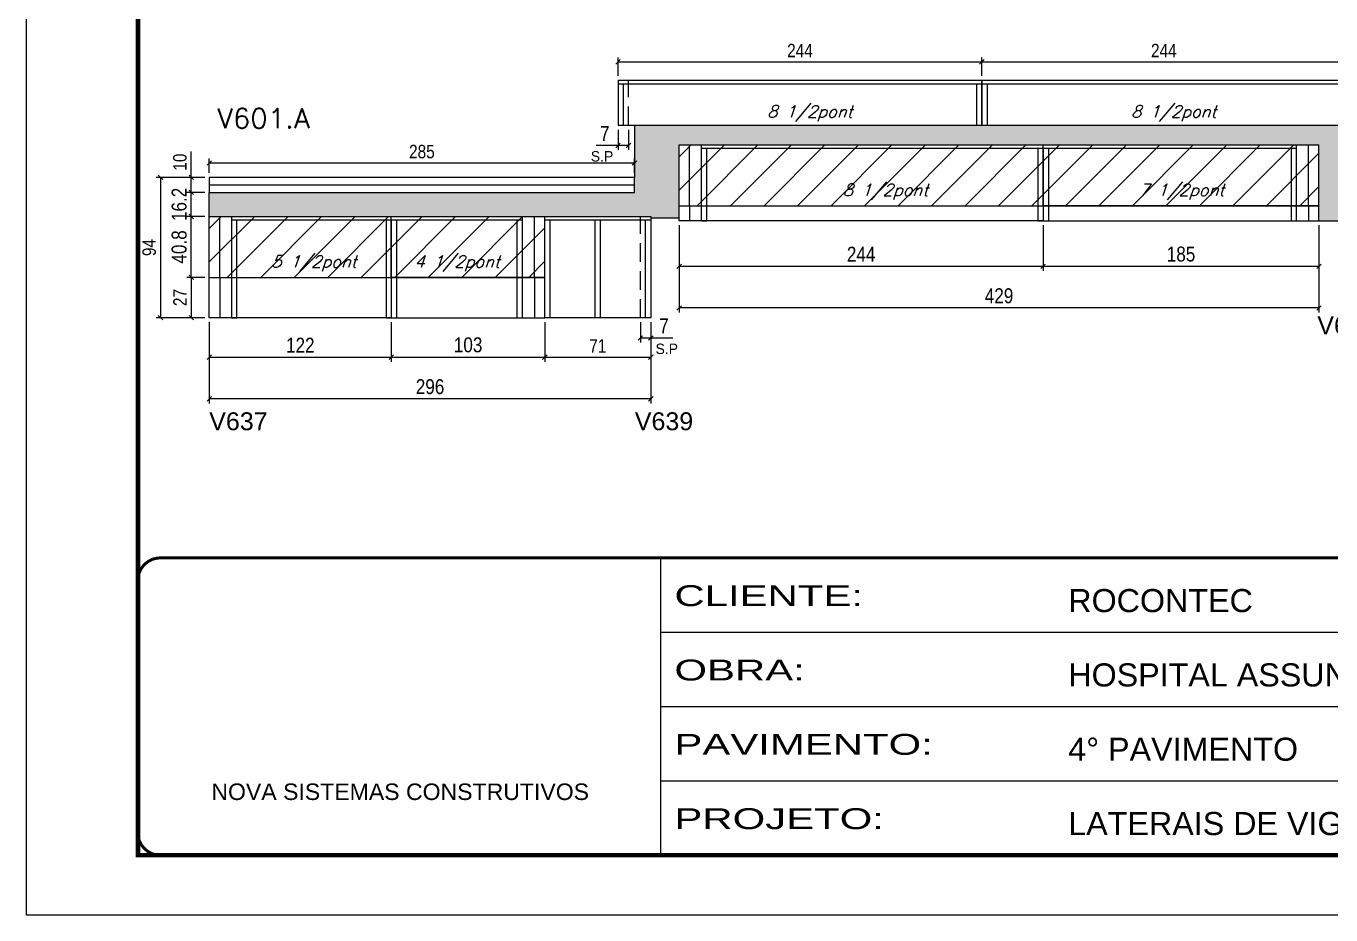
# Model space of a CAD drawing. Extents: x -20960 to -5926, y -2106 to 21915.
# Drawn here: x -10608 to -9734, y 19717 to 20313 of the extents above; entities that cross this region are included whole.
import ezdxf

# ---------------------------------------------------------------- set-up
doc = ezdxf.new("R2010")
doc.units = 0
for name, pattern in [('CONTINUO', [0]), ('DASHED', [0.75, 0.5, -0.25]), ('HIDDEN', [0.375, 0.25, -0.125])]:
    doc.linetypes.add(name, pattern=pattern)
for name, color, linetype in [('5', 5, 'Continuous'), ('COTA', 241, 'Continuous'), ('Painéis', 200, 'Continuous'), ('Reaproveitamento', 251, 'Continuous'), ('SARR_2.2x7', 40, 'Continuous'), ('SARR_3.5x7', 81, 'Continuous'), ('SARR_EDITAR', 141, 'Continuous'), ('texto', 7, 'Continuous')]:
    doc.layers.add(name, color=color, linetype=linetype)
for name, color, linetype, lineweight in [('Folhas', 255, 'Continuous', 9), ('SARRAFO DE PRESSAO', 251, 'DASHED', 9), ('Texto Seção', 7, 'Continuous', 15)]:
    doc.layers.add(name, color=color, linetype=linetype, lineweight=lineweight)
doc.styles.add('ARIAL', font='arial.ttf')
doc.styles.add('COTA TECNICA', font='techl___.ttf', dxfattribs={"height": 10})
doc.styles.add('COTA TECNICA-50', font='techl___.ttf', dxfattribs={"height": 9})
doc.styles.add('REGUA-120', font='ROMANS.shx', dxfattribs={"height": 15})
doc.styles.add('Romans', font='romans.shx')
doc.styles.add('ROMAS860', font='ROMAS860.SHX')
doc.styles.get("Standard").update_dxf_attribs({"font": 'arial.ttf'})
doc.styles.add('Tecnologia', font='')
doc.styles.get('Tecnologia').set_extended_font_data('Forgotten Futurist')
doc.dimstyles.new('COTA PAINEL-50', dxfattribs={"dimtxt": 9, "dimasz": 3, "dimexe": 3, "dimexo": 3, "dimgap": 3, "dimtad": 1, "dimdec": 1, "dimzin": 12, "dimdsep": 46, "dimtxsty": 'COTA TECNICA-50', "dimblk1": 'OBLIQUE', "dimblk2": 'OBLIQUE', "dimsah": 1, "dimcen": 0.9, "dimclrd": 4, "dimclre": 4, "dimclrt": 240, "dimadec": 1, "dimazin": 3, "dimtfac": 1, "dimtdec": 1, "dimtmove": 0, "dimatfit": 3, "dimfxl": 1, "dimtolj": 1, "dimtzin": 12, "dimarcsym": 0})
doc.dimstyles.new('PAINEL', dxfattribs={"dimtxt": 10, "dimasz": 3, "dimexe": 3, "dimexo": 3, "dimgap": 3, "dimtad": 1, "dimdec": 1, "dimzin": 12, "dimdsep": 46, "dimtxsty": 'COTA TECNICA', "dimblk1": 'OBLIQUE', "dimblk2": 'OBLIQUE', "dimsah": 1, "dimcen": 0.9, "dimclrd": 4, "dimclre": 4, "dimclrt": 240, "dimadec": 1, "dimazin": 3, "dimtfac": 1, "dimtdec": 1, "dimtmove": 0, "dimatfit": 3, "dimfxl": 1, "dimtolj": 1, "dimtzin": 12, "dimarcsym": 0})

# ---------------------------------------------------------------- blocks, each defined once
blk = doc.blocks.new('_Oblique')
at = {"color": 0, "linetype": 'ByBlock', "lineweight": -2}
blk.add_line((-0.5, -0.5), (0.5, 0.5), dxfattribs=at)
blk = doc.blocks.new('*D55')
at = {"layer": 'COTA', "color": 4, "lineweight": -2, "ltscale": 25, "transparency": 16777216}
for p, q in [((-10485.66, 20114.09), (-10485.66, 20087.59)), ((-10363.66, 20114.09), (-10363.66, 20087.59)), ((-10485.66, 20090.59), (-10363.66, 20090.59))]:
    blk.add_line(p, q, dxfattribs=at)
at = {"layer": 'Defpoints', "color": 0, "ltscale": 25, "transparency": 16777216}
for p in [(-10485.66, 20117.09), (-10363.66, 20117.09), (-10363.66, 20090.59)]:
    blk.add_point(p, dxfattribs=at)
at = {"layer": 'COTA', "color": 4, "lineweight": -2, "ltscale": 25, "transparency": 16777216, "xscale": 3, "yscale": 3, "zscale": 3, "rotation": 180}
blk.add_blockref('_Oblique', (-10485.66, 20090.59), dxfattribs=at)
at = {"layer": 'COTA', "color": 4, "lineweight": -2, "ltscale": 25, "transparency": 16777216, "xscale": 3, "yscale": 3, "zscale": 3}
blk.add_blockref('_Oblique', (-10363.66, 20090.59), dxfattribs=at)
at = {"layer": 'COTA', "color": 240, "ltscale": 25, "transparency": 16777216, "insert": (-10424.66, 20098.65), "char_height": 10, "attachment_point": 5, "style": 'COTA TECNICA'}
blk.add_mtext('\\A1;122', dxfattribs=at)
blk = doc.blocks.new('*D56')
at = {"layer": 'COTA', "color": 4, "lineweight": -2, "ltscale": 25, "transparency": 16777216}
for p, q in [((-10363.66, 20114.09), (-10363.66, 20087.59)), ((-10260.69, 20114.09), (-10260.69, 20087.59)), ((-10363.66, 20090.59), (-10260.69, 20090.59))]:
    blk.add_line(p, q, dxfattribs=at)
at = {"layer": 'Defpoints', "color": 0, "ltscale": 25, "transparency": 16777216}
for p in [(-10363.66, 20117.09), (-10260.69, 20117.09), (-10260.69, 20090.59)]:
    blk.add_point(p, dxfattribs=at)
at = {"layer": 'COTA', "color": 4, "lineweight": -2, "ltscale": 25, "transparency": 16777216, "xscale": 3, "yscale": 3, "zscale": 3, "rotation": 180}
blk.add_blockref('_Oblique', (-10363.66, 20090.59), dxfattribs=at)
at = {"layer": 'COTA', "color": 4, "lineweight": -2, "ltscale": 25, "transparency": 16777216, "xscale": 3, "yscale": 3, "zscale": 3}
blk.add_blockref('_Oblique', (-10260.69, 20090.59), dxfattribs=at)
at = {"layer": 'COTA', "color": 240, "ltscale": 25, "transparency": 16777216, "insert": (-10312.17, 20098.81), "char_height": 10, "attachment_point": 5, "style": 'COTA TECNICA'}
blk.add_mtext('\\A1;103', dxfattribs=at)
blk = doc.blocks.new('*D57')
at = {"layer": 'COTA', "color": 4, "lineweight": -2, "ltscale": 25, "transparency": 16777216}
for p, q in [((-10485.66, 20114.09), (-10485.66, 20059.66)), ((-10189.69, 20114.09), (-10189.69, 20059.66)), ((-10189.69, 20062.66), (-10485.66, 20062.66))]:
    blk.add_line(p, q, dxfattribs=at)
at = {"layer": 'Defpoints', "color": 0, "ltscale": 25, "transparency": 16777216}
for p in [(-10485.66, 20117.09), (-10189.69, 20117.09), (-10485.66, 20062.66)]:
    blk.add_point(p, dxfattribs=at)
at = {"layer": 'COTA', "color": 4, "lineweight": -2, "ltscale": 25, "transparency": 16777216, "xscale": 3, "yscale": 3, "zscale": 3, "rotation": 180}
blk.add_blockref('_Oblique', (-10485.66, 20062.66), dxfattribs=at)
at = {"layer": 'COTA', "color": 4, "lineweight": -2, "ltscale": 25, "transparency": 16777216, "xscale": 3, "yscale": 3, "zscale": 3}
blk.add_blockref('_Oblique', (-10189.69, 20062.66), dxfattribs=at)
at = {"layer": 'COTA', "color": 240, "ltscale": 25, "transparency": 16777216, "insert": (-10337.67, 20070.79), "char_height": 10, "attachment_point": 5, "style": 'COTA TECNICA'}
blk.add_mtext('\\A1;296', dxfattribs=at)
blk = doc.blocks.new('*D58')
at = {"layer": 'COTA', "color": 4, "lineweight": -2, "ltscale": 25, "transparency": 16777216}
for p, q in [((-10170.69, 20179.09), (-10170.69, 20148.53)), ((-9926.69, 20179.09), (-9926.69, 20148.53)), ((-10170.69, 20151.53), (-9926.69, 20151.53))]:
    blk.add_line(p, q, dxfattribs=at)
at = {"layer": 'Defpoints', "color": 0, "ltscale": 25, "transparency": 16777216}
for p in [(-10170.69, 20182.09), (-9926.69, 20182.09), (-9926.69, 20151.53)]:
    blk.add_point(p, dxfattribs=at)
at = {"layer": 'COTA', "color": 4, "lineweight": -2, "ltscale": 25, "transparency": 16777216, "xscale": 3, "yscale": 3, "zscale": 3, "rotation": 180}
blk.add_blockref('_Oblique', (-10170.69, 20151.53), dxfattribs=at)
at = {"layer": 'COTA', "color": 4, "lineweight": -2, "ltscale": 25, "transparency": 16777216, "xscale": 3, "yscale": 3, "zscale": 3}
blk.add_blockref('_Oblique', (-9926.69, 20151.53), dxfattribs=at)
at = {"layer": 'COTA', "color": 240, "ltscale": 25, "transparency": 16777216, "insert": (-10048.69, 20159.6), "char_height": 10, "attachment_point": 5, "style": 'COTA TECNICA'}
blk.add_mtext('\\A1;244', dxfattribs=at)
blk = doc.blocks.new('*D59')
at = {"layer": 'COTA', "color": 4, "lineweight": -2, "ltscale": 25, "transparency": 16777216}
for p, q in [((-9926.69, 20179.09), (-9926.69, 20148.53)), ((-9741.71, 20179.09), (-9741.71, 20148.53)), ((-9926.69, 20151.53), (-9741.71, 20151.53))]:
    blk.add_line(p, q, dxfattribs=at)
at = {"layer": 'Defpoints', "color": 0, "ltscale": 25, "transparency": 16777216}
for p in [(-9926.69, 20182.09), (-9741.71, 20182.09), (-9741.71, 20151.53)]:
    blk.add_point(p, dxfattribs=at)
at = {"layer": 'COTA', "color": 4, "lineweight": -2, "ltscale": 25, "transparency": 16777216, "xscale": 3, "yscale": 3, "zscale": 3, "rotation": 180}
blk.add_blockref('_Oblique', (-9926.69, 20151.53), dxfattribs=at)
at = {"layer": 'COTA', "color": 4, "lineweight": -2, "ltscale": 25, "transparency": 16777216, "xscale": 3, "yscale": 3, "zscale": 3}
blk.add_blockref('_Oblique', (-9741.71, 20151.53), dxfattribs=at)
at = {"layer": 'COTA', "color": 240, "ltscale": 25, "transparency": 16777216, "insert": (-9834.2, 20159.66), "char_height": 10, "attachment_point": 5, "style": 'COTA TECNICA'}
blk.add_mtext('\\A1;185', dxfattribs=at)
blk = doc.blocks.new('*D60')
at = {"layer": 'COTA', "color": 4, "lineweight": -2, "ltscale": 25, "transparency": 16777216}
for p, q in [((-10170.69, 20179.09), (-10170.69, 20120.6)), ((-9741.71, 20179.09), (-9741.71, 20120.6)), ((-9741.71, 20123.6), (-10170.69, 20123.6))]:
    blk.add_line(p, q, dxfattribs=at)
at = {"layer": 'Defpoints', "color": 0, "ltscale": 25, "transparency": 16777216}
for p in [(-10170.69, 20182.09), (-9741.71, 20182.09), (-10170.69, 20123.6)]:
    blk.add_point(p, dxfattribs=at)
at = {"layer": 'COTA', "color": 4, "lineweight": -2, "ltscale": 25, "transparency": 16777216, "xscale": 3, "yscale": 3, "zscale": 3, "rotation": 180}
blk.add_blockref('_Oblique', (-10170.69, 20123.6), dxfattribs=at)
at = {"layer": 'COTA', "color": 4, "lineweight": -2, "ltscale": 25, "transparency": 16777216, "xscale": 3, "yscale": 3, "zscale": 3}
blk.add_blockref('_Oblique', (-9741.71, 20123.6), dxfattribs=at)
at = {"layer": 'COTA', "color": 240, "ltscale": 25, "transparency": 16777216, "insert": (-9956.2, 20131.7), "char_height": 10, "attachment_point": 5, "style": 'COTA TECNICA'}
blk.add_mtext('\\A1;429', dxfattribs=at)
blk = doc.blocks.new('*D61')
at = {"layer": 'COTA', "color": 4, "lineweight": -2, "ltscale": 25, "transparency": 16777216}
for p, q in [((-10488.66, 20184.89), (-10500.74, 20184.89)), ((-10497.74, 20144.09), (-10497.74, 20184.89)), ((-10488.66, 20144.09), (-10500.74, 20144.09))]:
    blk.add_line(p, q, dxfattribs=at)
at = {"layer": 'Defpoints', "color": 0, "ltscale": 25, "transparency": 16777216}
for p in [(-10497.74, 20184.89), (-10485.66, 20184.89), (-10485.66, 20144.09)]:
    blk.add_point(p, dxfattribs=at)
at = {"layer": 'COTA', "color": 4, "lineweight": -2, "ltscale": 25, "transparency": 16777216, "xscale": 3, "yscale": 3, "zscale": 3}
for p, rotation in [((-10497.74, 20184.89), 90), ((-10497.74, 20144.09), 270)]:
    blk.add_blockref('_Oblique', p, dxfattribs=dict(at, rotation=rotation))
at = {"layer": 'COTA', "color": 240, "ltscale": 25, "transparency": 16777216, "insert": (-10505.87, 20164.49), "char_height": 10, "attachment_point": 5, "rotation": 90, "style": 'COTA TECNICA'}
blk.add_mtext('\\A1;40.8', dxfattribs=at)
blk = doc.blocks.new('*D62')
at = {"layer": 'COTA', "color": 4, "lineweight": -2, "ltscale": 25, "transparency": 16777216}
for p, q in [((-10488.66, 20201.09), (-10500.74, 20201.09)), ((-10497.74, 20184.89), (-10497.74, 20201.09)), ((-10488.66, 20184.89), (-10500.74, 20184.89))]:
    blk.add_line(p, q, dxfattribs=at)
at = {"layer": 'Defpoints', "color": 0, "ltscale": 25, "transparency": 16777216}
for p in [(-10497.74, 20201.09), (-10485.66, 20201.09), (-10485.66, 20184.89)]:
    blk.add_point(p, dxfattribs=at)
at = {"layer": 'COTA', "color": 4, "lineweight": -2, "ltscale": 25, "transparency": 16777216, "xscale": 3, "yscale": 3, "zscale": 3}
for p, rotation in [((-10497.74, 20201.09), 90), ((-10497.74, 20184.89), 270)]:
    blk.add_blockref('_Oblique', p, dxfattribs=dict(at, rotation=rotation))
at = {"layer": 'COTA', "color": 240, "ltscale": 25, "transparency": 16777216, "insert": (-10505.84, 20192.99), "char_height": 10, "attachment_point": 5, "rotation": 90, "style": 'COTA TECNICA'}
blk.add_mtext('\\A1;16.2', dxfattribs=at)
blk = doc.blocks.new('9999999999')
at = {"color": 30, "linetype": 'CONTINUO'}
for p, q in [((98564.56, 34230.21), (98564.56, 34429.45)), ((98564.56, 34379.64), (99583.98, 34379.64)), ((98564.56, 34329.83), (99487.98, 34329.83)), ((98564.56, 34280.02), (99487.98, 34280.02))]:
    blk.add_line(p, q, dxfattribs=at)
at = {"color": 30, "linetype": 'CONTINUO', "const_width": 2}
blk.add_lwpolyline([(99583.98, 34230.21), (99583.98, 34414.45, 0.414214), (99568.98, 34429.45), (98228.98, 34429.45, 0.414214), (98213.98, 34414.45), (98213.98, 34245.21, 0.414214), (98228.98, 34230.21), (99583.98, 34230.21)], format="xyb", dxfattribs=at)
at = {"layer": 'Folhas'}
blk.add_lwpolyline([(98138.98, 34190.21), (99623.98, 34190.21), (99623.98, 35240.21), (98138.98, 35240.21)], close=True, dxfattribs=at)
at = {"layer": 'Folhas', "color": 30, "const_width": 3}
blk.add_lwpolyline([(98213.98, 34230.21), (99583.98, 34230.21), (99583.98, 35200.21), (98213.98, 35200.21)], close=True, dxfattribs=at)
at = {"color": 7, "linetype": 'Continuous', "ltscale": 5, "style": 'ARIAL'}
for s, height, p in [('ROCONTEC', 15.483, (98837.68, 34393.13)), ('HOSPITAL ASSUNÇÃO', 15.4829, (98837.68, 34343.32)), ('4° PAVIMENTO', 15.4829, (98837.68, 34293.51)), ('NOVA SISTEMAS CONSTRUTIVOS', 11.0592, (98263.19, 34267.21)), ('LATERAIS DE VIGAS', 15.4829, (98837.68, 34243.7))]:
    blk.add_text(s, height=height, dxfattribs=at).set_placement(p)
at = {"layer": 'Folhas', "color": 7, "style": 'Tecnologia', "width": 1.5}
for s, p in [('CLIENTE:', (98573.65, 34397.17)), ('OBRA:', (98573.65, 34347.31)), ('PAVIMENTO:', (98573.65, 34297.5)), ('PROJETO:', (98573.65, 34247.69))]:
    blk.add_text(s, height=14, dxfattribs=at).set_placement(p)
blk = doc.blocks.new('*D73')
at = {"layer": 'COTA', "color": 4, "lineweight": -2, "transparency": 16777216}
for p, q in [((-10488.66, 20144.09), (-10500.74, 20144.09)), ((-10497.74, 20144.09), (-10497.74, 20117.09)), ((-10488.66, 20117.09), (-10500.74, 20117.09))]:
    blk.add_line(p, q, dxfattribs=at)
at = {"layer": 'Defpoints', "color": 0, "transparency": 16777216}
for p in [(-10485.66, 20144.09), (-10497.74, 20117.09), (-10485.66, 20117.09)]:
    blk.add_point(p, dxfattribs=at)
at = {"layer": 'COTA', "color": 4, "lineweight": -2, "transparency": 16777216, "xscale": 3, "yscale": 3, "zscale": 3}
for p, rotation in [((-10497.74, 20144.09), 90), ((-10497.74, 20117.09), 270)]:
    blk.add_blockref('_Oblique', p, dxfattribs=dict(at, rotation=rotation))
at = {"layer": 'COTA', "color": 240, "transparency": 16777216, "insert": (-10505.31, 20130.59), "char_height": 9, "attachment_point": 5, "rotation": 90, "style": 'COTA TECNICA-50'}
blk.add_mtext('\\A1;27', dxfattribs=at)
blk = doc.blocks.new('*D74')
at = {"layer": 'COTA', "color": 4, "lineweight": -2, "transparency": 16777216}
for p, q in [((-10488.66, 20211.09), (-10521.39, 20211.09)), ((-10518.39, 20211.09), (-10518.39, 20117.09)), ((-10488.66, 20117.09), (-10521.39, 20117.09))]:
    blk.add_line(p, q, dxfattribs=at)
at = {"layer": 'Defpoints', "color": 0, "transparency": 16777216}
for p in [(-10485.66, 20211.09), (-10518.39, 20117.09), (-10485.66, 20117.09)]:
    blk.add_point(p, dxfattribs=at)
at = {"layer": 'COTA', "color": 4, "lineweight": -2, "transparency": 16777216, "xscale": 3, "yscale": 3, "zscale": 3}
for p, rotation in [((-10518.39, 20211.09), 90), ((-10518.39, 20117.09), 270)]:
    blk.add_blockref('_Oblique', p, dxfattribs=dict(at, rotation=rotation))
at = {"layer": 'COTA', "color": 240, "transparency": 16777216, "insert": (-10525.98, 20164.09), "char_height": 9, "attachment_point": 5, "rotation": 90, "style": 'COTA TECNICA-50'}
blk.add_mtext('\\A1;94', dxfattribs=at)
blk = doc.blocks.new('*D75')
at = {"layer": 'COTA', "color": 4, "lineweight": -2, "transparency": 16777216}
for p, q in [((-10497.74, 20211.09), (-10497.74, 20228.57)), ((-10488.66, 20211.09), (-10500.74, 20211.09)), ((-10497.74, 20201.09), (-10497.74, 20211.09)), ((-10488.66, 20201.09), (-10500.74, 20201.09))]:
    blk.add_line(p, q, dxfattribs=at)
at = {"layer": 'Defpoints', "color": 0, "transparency": 16777216}
for p in [(-10497.74, 20211.09), (-10485.66, 20211.09), (-10485.66, 20201.09)]:
    blk.add_point(p, dxfattribs=at)
at = {"layer": 'COTA', "color": 4, "lineweight": -2, "transparency": 16777216, "xscale": 3, "yscale": 3, "zscale": 3}
for p, rotation in [((-10497.74, 20211.09), 90), ((-10497.74, 20201.09), 270)]:
    blk.add_blockref('_Oblique', p, dxfattribs=dict(at, rotation=rotation))
at = {"layer": 'COTA', "color": 240, "transparency": 16777216, "insert": (-10505.33, 20221.33), "char_height": 9, "attachment_point": 5, "rotation": 90, "style": 'COTA TECNICA-50'}
blk.add_mtext('\\A1;10', dxfattribs=at)
blk = doc.blocks.new('*D76')
at = {"layer": 'COTA', "color": 4, "lineweight": -2, "transparency": 16777216}
for p, q in [((-10260.69, 20114.09), (-10260.69, 20087.59)), ((-10189.69, 20114.09), (-10189.69, 20087.59)), ((-10260.69, 20090.59), (-10189.69, 20090.59))]:
    blk.add_line(p, q, dxfattribs=at)
at = {"layer": 'Defpoints', "color": 0, "transparency": 16777216}
for p in [(-10260.69, 20117.09), (-10189.69, 20117.09), (-10189.69, 20090.59)]:
    blk.add_point(p, dxfattribs=at)
at = {"layer": 'COTA', "color": 4, "lineweight": -2, "transparency": 16777216, "xscale": 3, "yscale": 3, "zscale": 3, "rotation": 180}
blk.add_blockref('_Oblique', (-10260.69, 20090.59), dxfattribs=at)
at = {"layer": 'COTA', "color": 4, "lineweight": -2, "transparency": 16777216, "xscale": 3, "yscale": 3, "zscale": 3}
blk.add_blockref('_Oblique', (-10189.69, 20090.59), dxfattribs=at)
at = {"layer": 'COTA', "color": 240, "transparency": 16777216, "insert": (-10225.19, 20098.16), "char_height": 9, "attachment_point": 5, "style": 'COTA TECNICA-50'}
blk.add_mtext('\\A1;71', dxfattribs=at)
blk = doc.blocks.new('*D77')
at = {"layer": 'COTA', "color": 4, "lineweight": -2, "transparency": 16777216}
for p, q in [((-10485.66, 20214.09), (-10485.66, 20223.73)), ((-10200.66, 20220.73), (-10485.66, 20220.73)), ((-10200.66, 20214.09), (-10200.66, 20223.73))]:
    blk.add_line(p, q, dxfattribs=at)
at = {"layer": 'Defpoints', "color": 0, "transparency": 16777216}
for p in [(-10485.66, 20220.73), (-10485.66, 20211.09), (-10200.66, 20211.09)]:
    blk.add_point(p, dxfattribs=at)
at = {"layer": 'COTA', "color": 4, "lineweight": -2, "transparency": 16777216, "xscale": 3, "yscale": 3, "zscale": 3, "rotation": 180}
blk.add_blockref('_Oblique', (-10485.66, 20220.73), dxfattribs=at)
at = {"layer": 'COTA', "color": 4, "lineweight": -2, "transparency": 16777216, "xscale": 3, "yscale": 3, "zscale": 3}
blk.add_blockref('_Oblique', (-10200.66, 20220.73), dxfattribs=at)
at = {"layer": 'COTA', "color": 240, "transparency": 16777216, "insert": (-10343.16, 20228.35), "char_height": 9, "attachment_point": 5, "style": 'COTA TECNICA-50'}
blk.add_mtext('\\A1;285', dxfattribs=at)
blk = doc.blocks.new('*D88')
at = {"layer": 'COTA', "color": 4, "lineweight": -2, "transparency": 16777216}
for p, q in [((-10211.66, 20279.09), (-10211.66, 20291.53)), ((-10211.66, 20288.53), (-9967.71, 20288.53)), ((-9967.71, 20279.09), (-9967.71, 20291.53))]:
    blk.add_line(p, q, dxfattribs=at)
at = {"layer": 'Defpoints', "color": 0, "transparency": 16777216}
for p in [(-9967.71, 20288.53), (-10211.66, 20276.09), (-9967.71, 20276.09)]:
    blk.add_point(p, dxfattribs=at)
at = {"layer": 'COTA', "color": 4, "lineweight": -2, "transparency": 16777216, "xscale": 3, "yscale": 3, "zscale": 3, "rotation": 180}
blk.add_blockref('_Oblique', (-10211.66, 20288.53), dxfattribs=at)
at = {"layer": 'COTA', "color": 4, "lineweight": -2, "transparency": 16777216, "xscale": 3, "yscale": 3, "zscale": 3}
blk.add_blockref('_Oblique', (-9967.71, 20288.53), dxfattribs=at)
at = {"layer": 'COTA', "color": 240, "transparency": 16777216, "insert": (-10089.69, 20296.1), "char_height": 9, "attachment_point": 5, "style": 'COTA TECNICA-50'}
blk.add_mtext('\\A1;244', dxfattribs=at)
blk = doc.blocks.new('*D89')
at = {"layer": 'COTA', "color": 4, "linetype": 'ByBlock', "lineweight": -2, "transparency": 16777216}
for p, q in [((-10196.69, 20114.09), (-10196.69, 20100.49)), ((-10189.69, 20114.09), (-10189.69, 20100.49)), ((-10196.69, 20103.49), (-10189.69, 20103.49)), ((-10189.69, 20103.49), (-10174.95, 20103.49))]:
    blk.add_line(p, q, dxfattribs=at)
at = {"layer": 'Defpoints', "color": 0, "linetype": 'ByBlock', "transparency": 16777216}
for p in [(-10196.69, 20117.09), (-10189.69, 20117.09), (-10189.69, 20103.49)]:
    blk.add_point(p, dxfattribs=at)
at = {"layer": 'COTA', "color": 4, "linetype": 'ByBlock', "lineweight": -2, "transparency": 16777216, "xscale": 3, "yscale": 3, "zscale": 3, "rotation": 180}
blk.add_blockref('_Oblique', (-10196.69, 20103.49), dxfattribs=at)
at = {"layer": 'COTA', "color": 4, "linetype": 'ByBlock', "lineweight": -2, "transparency": 16777216, "xscale": 3, "yscale": 3, "zscale": 3}
blk.add_blockref('_Oblique', (-10189.69, 20103.49), dxfattribs=at)
at = {"layer": 'COTA', "color": 240, "linetype": 'ByBlock', "transparency": 16777216, "insert": (-10180.82, 20111.57), "char_height": 10, "attachment_point": 5, "style": 'COTA TECNICA'}
blk.add_mtext('\\A1;7', dxfattribs=at)
blk = doc.blocks.new('*D90')
at = {"layer": 'COTA', "color": 4, "linetype": 'ByBlock', "lineweight": -2, "transparency": 16777216}
for p, q in [((-10211.66, 20243.09), (-10211.66, 20229.49)), ((-10204.66, 20243.09), (-10204.66, 20229.49)), ((-10211.66, 20232.49), (-10226.39, 20232.49)), ((-10204.66, 20232.49), (-10211.66, 20232.49))]:
    blk.add_line(p, q, dxfattribs=at)
at = {"layer": 'Defpoints', "color": 0, "linetype": 'ByBlock', "transparency": 16777216}
for p in [(-10211.66, 20246.09), (-10204.66, 20246.09), (-10211.66, 20232.49)]:
    blk.add_point(p, dxfattribs=at)
at = {"layer": 'COTA', "color": 4, "linetype": 'ByBlock', "lineweight": -2, "transparency": 16777216, "xscale": 3, "yscale": 3, "zscale": 3, "rotation": 180}
blk.add_blockref('_Oblique', (-10211.66, 20232.49), dxfattribs=at)
at = {"layer": 'COTA', "color": 4, "linetype": 'ByBlock', "lineweight": -2, "transparency": 16777216, "xscale": 3, "yscale": 3, "zscale": 3}
blk.add_blockref('_Oblique', (-10204.66, 20232.49), dxfattribs=at)
at = {"layer": 'COTA', "color": 240, "linetype": 'ByBlock', "transparency": 16777216, "insert": (-10220.53, 20240.57), "char_height": 10, "attachment_point": 5, "style": 'COTA TECNICA'}
blk.add_mtext('\\A1;7', dxfattribs=at)
blk = doc.blocks.new('*D91')
at = {"layer": 'COTA', "color": 4, "lineweight": -2, "transparency": 16777216}
for p, q in [((-9967.71, 20279.09), (-9967.71, 20291.53)), ((-9967.71, 20288.53), (-9723.75, 20288.53)), ((-9723.75, 20279.09), (-9723.75, 20291.53))]:
    blk.add_line(p, q, dxfattribs=at)
at = {"layer": 'Defpoints', "color": 0, "transparency": 16777216}
for p in [(-9723.75, 20288.53), (-9967.71, 20276.09), (-9723.75, 20276.09)]:
    blk.add_point(p, dxfattribs=at)
at = {"layer": 'COTA', "color": 4, "lineweight": -2, "transparency": 16777216, "xscale": 3, "yscale": 3, "zscale": 3, "rotation": 180}
blk.add_blockref('_Oblique', (-9967.71, 20288.53), dxfattribs=at)
at = {"layer": 'COTA', "color": 4, "lineweight": -2, "transparency": 16777216, "xscale": 3, "yscale": 3, "zscale": 3}
blk.add_blockref('_Oblique', (-9723.75, 20288.53), dxfattribs=at)
at = {"layer": 'COTA', "color": 240, "transparency": 16777216, "insert": (-9845.73, 20296.1), "char_height": 9, "attachment_point": 5, "style": 'COTA TECNICA-50'}
blk.add_mtext('\\A1;244', dxfattribs=at)

msp = doc.modelspace()

# ---------------------------------------------------------------- hatches: boundary and pattern name
at = {"layer": 'COTA', "linetype": 'ByBlock'}
h = msp.add_hatch(dxfattribs=at)
h.set_pattern_fill('AR-CONC', color=256, scale=0.03)
h.set_pattern_definition([(50, (0, -2835.316), (5.4655401, -0.4781726), [0.5715, -6.2865]), (355, (0, -2835.316), (-1.0573026, 5.7317054), [0.4572, -5.0292175]), (100.451445, (0.4555, -2835.356), (4.4082374, 5.2535326), [0.4857003, -5.3427073]), (46.1842, (0, -2833.792), (8.1323712, -1.2612698), [0.85725, -9.42975]), (96.635558, (0.678, -2833.897), (7.122124, 7.4227837), [0.7285507, -8.0140682]), (351.18415, (0, -2833.792), (7.122124, 7.4227837), [0.685799, -7.543792]), (21, (0.762, -2834.173), (4.5484317, -3.06795595), [0.5715, -6.2865]), (326, (0.762, -2834.173), (1.8540609, 5.525639), [0.4572, -5.0292]), (71.451445, (1.141, -2834.4287), (6.4024926, 2.4576831), [0.4857003, -5.3426981]), (37.5, (0, -2835.316), (0.0926581, 2.53665117), [0, -4.96824, 0, -5.1054, 0, -5.04825]), (7.5, (0, -2835.316), (2.00458988, 3.00541724), [0, -2.91084, 0, -4.85394, 0, -1.92405]), (327.5, (-1.6993, -2835.316), (4.06771786, -0.17186232), [0, -1.905, 0, -5.9436, 0, -7.8867]), (317.5, (-2.4613, -2835.316), (4.44387544, 0.76279473), [0, -2.4765, 0, -3.94716, 0, -5.6007])])
h.paths.add_polyline_path([(-9701.71, 20192.09), (-9701.71, 20232.89), (-9213.71, 20232.89), (-9213.71, 20246.09), (-9235.84, 20246.09), (-9479.79, 20246.09), (-9723.75, 20246.09), (-9967.71, 20246.09), (-10200.66, 20246.09), (-10200.66, 20211.09), (-10200.66, 20201.09), (-10485.66, 20201.09), (-10485.66, 20184.89), (-10260.69, 20184.89), (-10189.69, 20184.89), (-10189.69, 20184.09), (-10170.69, 20184.09), (-10170.69, 20192.09), (-10170.69, 20232.89), (-9741.71, 20232.89), (-9741.71, 20192.09), (-9741.71, 20182.09), (-9701.71, 20182.09)])
at = {"layer": 'Reaproveitamento', "ltscale": 25}
h = msp.add_hatch(dxfattribs=at)
h.set_pattern_fill('ANSI31', color=256, scale=5)
h.set_pattern_definition([(45, (-151642.75, -6120.244), (-11.2253202, 11.2253202), [])])
h.paths.add_polyline_path([(-9741.71, 20232.89), (-10170.69, 20232.89), (-10170.69, 20192.09), (-9741.71, 20192.09)])
h = msp.add_hatch(dxfattribs=at)
h.set_pattern_fill('ANSI31', color=256, scale=5)
h.set_pattern_definition([(45, (-151957.729, -6168.244), (-11.2253202, 11.2253202), [])])
h.paths.add_polyline_path([(-10260.69, 20184.89), (-10485.66, 20184.89), (-10485.66, 20144.09), (-10260.69, 20144.09)])

# ---------------------------------------------------------------- linework, layer by layer
at = {"layer": 'COTA', "linetype": 'ByBlock'}
for p, q in [((-10200.66, 20246.09), (-10200.66, 20211.09)), ((-10485.66, 20184.89), (-10485.66, 20201.09)), ((-10189.69, 20184.09), (-10170.69, 20184.09)), ((-9741.71, 20182.09), (-9701.71, 20182.09))]:
    msp.add_line(p, q, dxfattribs=at)
at = {"layer": 'Painéis'}
for p, q in [((-10170.69, 20232.89), (-9741.71, 20232.89)), ((-10170.69, 20192.09), (-9741.71, 20192.09)), ((-10485.66, 20184.89), (-10260.69, 20184.89)), ((-10485.66, 20144.09), (-10260.69, 20144.09))]:
    msp.add_line(p, q, dxfattribs=at)
at = {"layer": 'Painéis', "ltscale": 25}
for p, q in [((-10170.69, 20192.09), (-10170.69, 20232.89)), ((-9926.69, 20192.09), (-9926.69, 20232.89)), ((-9741.71, 20192.09), (-9741.71, 20232.89)), ((-10485.66, 20144.09), (-10485.66, 20184.89)), ((-10363.66, 20144.09), (-10363.66, 20184.89)), ((-10260.69, 20144.09), (-10260.69, 20184.89))]:
    msp.add_line(p, q, dxfattribs=at)
for points in [[(-10211.66, 20246.09), (-9967.71, 20246.09), (-9967.71, 20276.09), (-10211.66, 20276.09)], [(-9967.71, 20246.09), (-9723.75, 20246.09), (-9723.75, 20276.09), (-9967.71, 20276.09)], [(-10485.66, 20201.09), (-10200.66, 20201.09), (-10200.66, 20211.09), (-10485.66, 20211.09)], [(-10170.69, 20192.09), (-9926.67, 20192.09), (-9926.67, 20182.09), (-10170.69, 20182.09)], [(-9926.69, 20182.09), (-9741.71, 20182.09), (-9741.71, 20192.09), (-9926.69, 20192.09)], [(-10189.69, 20117.09), (-10260.69, 20117.09), (-10260.69, 20184.89), (-10189.69, 20184.89)], [(-10485.66, 20144.09), (-10363.65, 20144.09), (-10363.65, 20117.09), (-10485.66, 20117.09)], [(-10363.66, 20117.09), (-10260.69, 20117.09), (-10260.69, 20144.09), (-10363.66, 20144.09)]]:
    msp.add_lwpolyline(points, close=True, dxfattribs=at)
at = {"layer": 'SARR_2.2x7', "linetype": 'Continuous'}
for p, q in [((-10211.66, 20273.89), (-9967.71, 20273.89)), ((-9967.71, 20273.89), (-9723.75, 20273.89)), ((-10163.69, 20192.09), (-10163.69, 20232.89)), ((-10155.69, 20230.69), (-9926.69, 20230.69)), ((-9926.69, 20230.69), (-9756.71, 20230.69)), ((-9748.71, 20192.09), (-9748.71, 20232.89)), ((-10163.69, 20192.09), (-10163.69, 20182.09)), ((-9748.71, 20192.09), (-9748.71, 20182.09)), ((-10478.66, 20144.09), (-10478.66, 20184.89)), ((-10470.66, 20182.69), (-10363.66, 20182.69)), ((-10363.66, 20182.69), (-10275.69, 20182.69)), ((-10267.69, 20144.09), (-10267.69, 20184.89)), ((-10260.69, 20182.69), (-10189.69, 20182.69)), ((-10478.66, 20144.09), (-10478.66, 20117.09)), ((-10267.69, 20144.09), (-10267.69, 20117.09))]:
    msp.add_line(p, q, dxfattribs=at)
at = {"layer": 'SARR_2.2x7', "linetype": 'HIDDEN', "ltscale": 50}
for p, q in [((-10204.66, 20246.09), (-10204.66, 20276.09)), ((-10196.69, 20117.09), (-10196.69, 20184.89))]:
    msp.add_line(p, q, dxfattribs=at)
at = {"layer": 'SARR_3.5x7'}
for p, q in [((-10208.14, 20273.89), (-10208.14, 20246.09)), ((-9971.21, 20246.09), (-9971.21, 20273.89)), ((-9964.18, 20273.89), (-9964.18, 20246.09)), ((-10155.69, 20182.09), (-10155.69, 20232.89)), ((-10152.19, 20182.09), (-10152.19, 20230.69)), ((-9930.19, 20230.69), (-9930.19, 20182.09)), ((-9926.69, 20230.69), (-9926.69, 20182.09)), ((-9923.16, 20230.69), (-9923.16, 20182.09)), ((-9760.21, 20182.09), (-9760.21, 20230.69)), ((-9756.71, 20182.09), (-9756.71, 20232.89)), ((-10470.66, 20117.09), (-10470.66, 20184.89)), ((-10467.16, 20117.09), (-10467.16, 20182.69)), ((-10367.16, 20182.69), (-10367.16, 20117.09)), ((-10363.66, 20182.69), (-10363.66, 20117.09)), ((-10360.14, 20182.69), (-10360.14, 20117.09)), ((-10279.19, 20117.09), (-10279.19, 20182.69)), ((-10275.69, 20117.09), (-10275.69, 20184.89)), ((-10260.69, 20117.09), (-10260.69, 20184.89)), ((-10257.19, 20117.09), (-10257.19, 20182.69)), ((-10226.99, 20117.09), (-10226.99, 20182.69)), ((-10223.49, 20117.09), (-10223.49, 20182.69)), ((-10193.19, 20117.09), (-10193.19, 20182.69)), ((-10155.69, 20182.09), (-10152.19, 20182.09)), ((-9930.19, 20182.09), (-9923.16, 20182.09)), ((-9760.21, 20182.09), (-9756.71, 20182.09)), ((-10470.66, 20117.09), (-10467.16, 20117.09)), ((-10367.16, 20117.09), (-10360.14, 20117.09)), ((-10279.19, 20117.09), (-10275.69, 20117.09))]:
    msp.add_line(p, q, dxfattribs=at)
at = {"layer": 'SARR_EDITAR', "linetype": 'Continuous'}
msp.add_line((-10485.66, 20206.09), (-10200.66, 20206.09), dxfattribs=at)

# ---------------------------------------------------------------- block references
at = {"layer": 'SARRAFO DE PRESSAO', "color": 6, "linetype": 'ByBlock'}
msp.add_blockref('9999999999', (-108747.48, -14473.39), dxfattribs=at)

# ---------------------------------------------------------------- texts
at = {"layer": '5', "linetype": 'Continuous'}
for s, p in [('V643', (-9742.84, 20106)), ('V637', (-10485.73, 20041.65)), ('V639', (-10200.41, 20041.65))]:
    msp.add_text(s, height=12, rotation=0.00004, dxfattribs=at).set_placement(p)
at = {"layer": 'texto', "color": 2, "char_height": 8, "attachment_point": 5, "style": 'Romans'}
for s, insert in [('{\\Q19;\\C256;8 1/2pont}', (-10083.09, 20253.94)), ('{\\Q19;\\C256;8 1/2pont}', (-9839.13, 20253.94)), ('{\\Q19;\\C256;8 1/2pont}', (-10032.38, 20201.36)), ('{\\Q19;\\C256;7 1/2pont}', (-9833.87, 20201.36)), ('{\\Q19;\\C256;5 1/2pont}', (-10415.53, 20153.36)), ('{\\Q19;\\C256;4 1/2pont}', (-10319.54, 20153.36))]:
    msp.add_mtext(s, dxfattribs=dict(at, insert=insert))
at = {"layer": 'texto', "color": 4, "char_height": 7, "attachment_point": 5, "style": 'ROMAS860'}
for insert in [(-10222.37, 20225.18), (-10178.98, 20096.18)]:
    msp.add_mtext('S.P', dxfattribs=dict(at, insert=insert))
at = {"layer": 'Texto Seção', "style": 'REGUA-120', "width": 1.05}
msp.add_text('V601.A', height=13, dxfattribs=at).set_placement((-10480.41, 20244.17))

# ---------------------------------------------------------------- dimensions: what is measured, and where the dimension line sits
at = {"layer": 'COTA'}
for base, p1, p2, picture, middle in [((-9967.7073, 20288.5306), (-10211.6639, 20276.0876), (-9967.7073, 20276.0876), '*D88', (-10089.6856, 20296.0964)), ((-9723.75, 20288.53), (-9967.71, 20276.09), (-9723.75, 20276.09), '*D91', (-9845.73, 20296.1)), ((-10485.66, 20220.73), (-10200.66, 20211.09), (-10485.66, 20211.09), '*D77', (-10343.16, 20228.35))]:
    dim = msp.add_linear_dim(base=base, p1=p1, p2=p2, dimstyle='COTA PAINEL-50', dxfattribs=at)
    dim.commit()
    dim.dimension.update_dxf_attribs({"geometry": picture, "text_midpoint": middle})
at = {"layer": 'COTA', "linetype": 'ByBlock'}
dim = msp.add_linear_dim(base=(-10211.66, 20232.49), p1=(-10204.66, 20246.09), p2=(-10211.66, 20246.09), dimstyle='PAINEL', dxfattribs=at)
dim.commit()
dim.dimension.update_dxf_attribs({"geometry": '*D90', "text_midpoint": (-10220.53, 20240.57)})
at = {"layer": 'COTA'}
for p1, p2, distance, picture, middle in [((-10485.66, 20201.09), (-10485.66, 20211.09), 12.08, '*D75', (-10505.33, 20221.33)), ((-10485.66, 20211.09), (-10485.66, 20117.09), -32.73, '*D74', (-10525.98, 20164.09)), ((-10485.66, 20144.09), (-10485.66, 20117.09), -12.08, '*D73', (-10505.31, 20130.59)), ((-10260.69, 20117.09), (-10189.69, 20117.09), -26.5, '*D76', (-10225.19, 20098.16))]:
    dim = msp.add_aligned_dim(p1=p1, p2=p2, distance=distance, dimstyle='COTA PAINEL-50', dxfattribs=at)
    dim.commit()
    dim.dimension.update_dxf_attribs({"geometry": picture, "text_midpoint": middle})
at = {"layer": 'COTA', "ltscale": 25}
dim = msp.add_linear_dim(base=(-10497.74, 20201.09), p1=(-10485.66, 20184.89), p2=(-10485.66, 20201.09), angle=90, dimstyle='PAINEL', dxfattribs=at)
dim.commit()
dim.dimension.update_dxf_attribs({"geometry": '*D62', "text_midpoint": (-10497.74, 20192.99), "dimtype": 160})
dim = msp.add_linear_dim(base=(-10497.74, 20184.89), p1=(-10485.66, 20144.09), p2=(-10485.66, 20184.89), angle=90, dimstyle='PAINEL', dxfattribs=at)
dim.commit()
dim.dimension.update_dxf_attribs({"geometry": '*D61', "text_midpoint": (-10505.87, 20164.49)})
for base, p1, p2, picture, middle in [((-9926.69, 20151.53), (-10170.69, 20182.09), (-9926.69, 20182.09), '*D58', (-10048.69, 20151.53)), ((-10363.66, 20090.59), (-10485.66, 20117.09), (-10363.66, 20117.09), '*D55', (-10424.66, 20090.59))]:
    dim = msp.add_linear_dim(base=base, p1=p1, p2=p2, dimstyle='PAINEL', dxfattribs=at)
    dim.commit()
    dim.dimension.update_dxf_attribs({"geometry": picture, "text_midpoint": middle, "dimtype": 160})
for base, p1, p2, picture, middle in [((-10170.69, 20123.6), (-9741.71, 20182.09), (-10170.69, 20182.09), '*D60', (-9956.2, 20131.7)), ((-9741.71, 20151.53), (-9926.69, 20182.09), (-9741.71, 20182.09), '*D59', (-9834.2, 20159.66)), ((-10485.66, 20062.66), (-10189.69, 20117.09), (-10485.66, 20117.09), '*D57', (-10337.67, 20070.79)), ((-10260.69, 20090.59), (-10363.66, 20117.09), (-10260.69, 20117.09), '*D56', (-10312.17, 20098.81))]:
    dim = msp.add_linear_dim(base=base, p1=p1, p2=p2, dimstyle='PAINEL', dxfattribs=at)
    dim.commit()
    dim.dimension.update_dxf_attribs({"geometry": picture, "text_midpoint": middle})
at = {"layer": 'COTA', "linetype": 'ByBlock'}
dim = msp.add_linear_dim(base=(-10189.69, 20103.49), p1=(-10196.69, 20117.09), p2=(-10189.69, 20117.09), angle=180, dimstyle='PAINEL', dxfattribs=at)
dim.commit()
dim.dimension.update_dxf_attribs({"geometry": '*D89', "text_midpoint": (-10180.82, 20111.57)})

doc.saveas('drawing.dxf')
